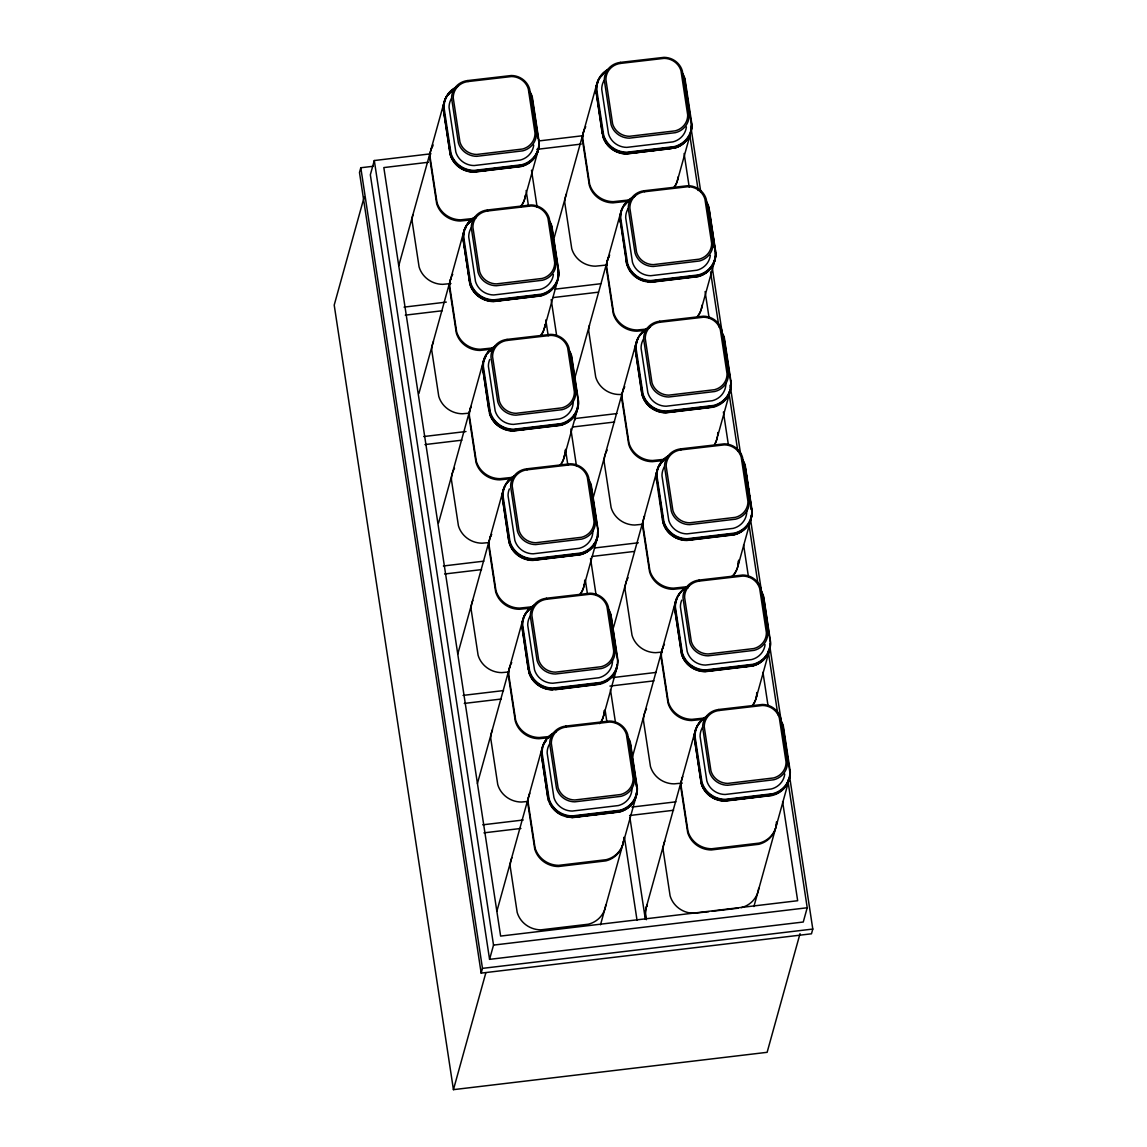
<?xml version="1.0" encoding="UTF-8"?>
<svg xmlns="http://www.w3.org/2000/svg" width="1147" height="1147" viewBox="0 0 1147 1147"><rect width="100%" height="100%" fill="white"/><g stroke="black" fill="none" stroke-linecap="round" stroke-linejoin="round"><path stroke-width="1.5" d="M373.234 166.272L360.803 167.749L359.484 172.494L481.167 973.115L811.474 933.801L812.793 929.056L789.638 776.72M364.259 196.739L334.207 305.088L453.438 1089.65L767.128 1052.315L800.033 933.644M431 153.784L374.295 160.537L370.338 174.788L489.568 959.351L803.258 922.016L807.216 907.764L787.831 780.247M398.74 265.803L430.225 152.322M430.727 150.472L443.631 103.947M418.884 393.536L449.882 281.746M450.398 279.897L463.302 233.371M524.996 197.843L537.9 151.318M438.555 522.96L469.553 411.171M470.069 409.321L482.973 362.796M554.245 237.472L582.905 134.142M583.422 132.292L596.325 85.767M544.667 327.268L557.557 280.743M457.753 654.077L489.224 540.595M489.74 538.746L502.644 492.221M574.905 377.664L606.849 262.491M607.365 260.641L620.269 214.116M564.324 456.692L577.228 410.167M477.424 783.501L508.895 670.006M509.411 668.156L522.315 621.631M677.676 179.678L690.58 133.152M593.114 498.013L622.233 392.991M622.749 391.141L635.653 344.616M583.995 586.117L596.899 539.592M496.852 911.32L528.323 797.839M528.839 795.989L541.728 749.464M481.167 973.115L482.471 968.369L360.803 167.749M453.438 1089.65L485.869 972.699M489.568 959.351L493.525 945.099L374.295 160.537M701.62 308.013L714.524 261.487M613.545 627.352L643.152 520.638M643.653 518.788L656.557 472.263M603.666 715.527L616.57 669.016M729.922 391.987L717.018 438.512A24.259 23.198 15.5 0 1 714.681 444.118M632.456 756.862L661.575 651.84M662.091 649.991L674.995 603.465M600.498 924.812L622.577 845.21M623.093 843.36L635.997 796.835M737.922 566.159L750.826 519.634M646.478 906.603L681.246 781.265M681.762 779.415L694.666 732.89M756.346 697.362L769.25 650.836M753.894 906.546L775.501 828.636M776.017 826.786L788.921 780.261M518.329 166.544L521.283 166A23.843 22.797 15.5 0 0 537.828 149.956M671.009 148.364L673.963 147.82A23.843 22.797 15.5 0 0 688.229 137.282M540.954 295.424L534.531 296.37M541.097 295.697L493.554 301.346A24.259 23.198 15.5 0 1 469.926 283.911L462.958 238.017A24.259 23.198 15.5 0 1 474.729 217.944M694.953 276.714L697.906 276.169A23.843 22.797 15.5 0 0 714.466 260.125M713.448 406.941L665.905 412.605A24.259 23.198 15.5 0 1 642.277 395.156M731.256 534.86L734.209 534.316A23.843 22.797 15.5 0 0 746.783 526.244M600.096 683.956L552.496 689.849A24.259 23.198 15.5 0 1 528.867 672.414L521.957 626.276A24.259 23.198 15.5 0 1 531.133 607.881M749.679 666.063L752.633 665.518A23.843 22.797 15.5 0 0 766.899 654.966M772.447 795.215L724.918 800.864A24.259 23.198 15.5 0 1 701.29 783.43L694.308 737.535A24.259 23.198 15.5 0 1 703.484 719.14M539.119 140.909L583.422 135.647M428.304 162.272L383.829 167.577L500.622 936.081L797.667 900.725L782.598 801.567M536.81 149.368L581.271 144.078M478.586 171.276L490.687 169.828M497.597 169.01L501.053 168.595M507.963 167.777L511.419 167.362M638.176 152.279L626.534 153.469A23.843 22.797 15.5 0 1 623.423 153.254M651.998 150.63L655.453 150.214M671.11 148.651L626.563 153.755A24.259 23.198 15.5 0 1 602.949 136.321M475.761 218.217L460.607 219.823A24.259 23.198 15.5 0 1 436.978 202.388L429.996 156.494A24.259 23.198 15.5 0 1 433.064 144.88M630.176 199.836L613.287 201.657A24.259 23.198 15.5 0 1 589.658 184.223L582.69 138.314A24.259 23.198 15.5 0 1 585.744 126.7M471.976 219.823L460.277 221.013A24.259 23.198 15.5 0 1 436.649 203.578L429.666 157.684A24.259 23.198 15.5 0 1 432.734 146.07M629.846 201.026L612.957 202.847A24.259 23.198 15.5 0 1 589.329 185.398L582.361 139.504A24.259 23.198 15.5 0 1 584.052 130.615M450.943 283.567L442.713 284.341A24.259 23.198 15.5 0 1 419.085 266.907L412.103 221.013A24.259 23.198 15.5 0 1 412.834 214.991M607.093 264.971L595.393 266.176A24.259 23.198 15.5 0 1 571.765 248.741L564.797 202.833A24.259 23.198 15.5 0 1 566.489 193.943M404.045 307.124L446.312 302.105M554.976 289.173L600.756 283.725M655.209 281.431L662.12 280.614M674.221 279.18L677.676 278.764M684.587 277.947L688.042 277.531M496.522 300.901L510.343 299.252M515.533 298.636L518.989 298.22M525.899 297.403L529.355 296.987M405.278 315.153L442.24 310.751M552.668 297.618L598.447 292.17M647.195 329.003L637.23 329.992A24.259 23.198 15.5 0 1 613.602 312.558L606.634 266.663A24.259 23.198 15.5 0 1 609.688 255.05M493.697 347.842L480.263 349.247A24.259 23.198 15.5 0 1 456.649 331.813L449.667 285.918A24.259 23.198 15.5 0 1 452.735 274.305M645.144 330.393L636.9 331.182A24.259 23.198 15.5 0 1 613.272 313.748L606.304 267.839A24.259 23.198 15.5 0 1 609.358 256.225M493.368 349.032L479.948 350.437A24.259 23.198 15.5 0 1 456.32 333.003L449.337 287.094A24.259 23.198 15.5 0 1 451.043 278.205M468.894 413.192L462.37 413.766A24.259 23.198 15.5 0 1 438.756 396.332L431.774 350.437A24.259 23.198 15.5 0 1 433.48 341.534M423.716 436.548L465.969 431.516M574.647 418.583L616.9 413.565M516.193 430.326L528.294 428.878M533.47 428.261L536.925 427.845M543.836 427.028L547.291 426.612M554.202 425.795L560.611 424.834A23.843 22.797 15.5 0 0 566.317 422.598M668.887 412.146L682.709 410.497M698.251 408.647L701.706 408.246M706.896 407.629L713.305 406.669A23.843 22.797 15.5 0 0 716.23 405.737M424.935 444.577L461.911 440.176M572.339 427.042L614.591 422.01M513.369 477.267L499.934 478.672A24.259 23.198 15.5 0 1 476.306 461.237L469.338 415.329A24.259 23.198 15.5 0 1 471.044 406.439M666.049 459.101L652.629 460.506A24.259 23.198 15.5 0 1 629 443.057L622.018 397.163A24.259 23.198 15.5 0 1 623.724 388.274M511.304 478.657L499.605 479.862A24.259 23.198 15.5 0 1 475.991 462.427L469.008 416.519A24.259 23.198 15.5 0 1 470.714 407.629M663.998 460.492L652.299 461.682A24.259 23.198 15.5 0 1 628.671 444.247L621.688 398.353A24.259 23.198 15.5 0 1 624.757 386.74M488.565 542.617L482.041 543.191A24.259 23.198 15.5 0 1 458.413 525.756L451.445 479.862A24.259 23.198 15.5 0 1 454.513 468.248M642.965 524.236L634.735 525.025A24.259 23.198 15.5 0 1 611.107 507.576L604.125 461.682A24.259 23.198 15.5 0 1 607.193 450.068M443.387 565.973L483.876 561.155M594.318 548.008L638.32 542.775M698.394 538.775L686.766 539.965A23.843 22.797 15.5 0 1 683.669 539.735M701.835 538.359L705.29 537.957M712.172 537.126L715.642 536.724M546.23 558.503L532.853 559.908A23.843 22.797 15.5 0 1 512.092 548.309M561.786 556.653L565.242 556.252M572.152 555.42L577.328 554.804M444.606 574.002L481.582 569.6M592.01 556.453L634.262 551.435M688.644 586.547L673.533 588.153A24.259 23.198 15.5 0 1 649.905 570.704L642.922 524.81A24.259 23.198 15.5 0 1 644.628 515.921M688.315 587.737L673.203 589.329A24.259 23.198 15.5 0 1 649.575 571.894L642.592 526A24.259 23.198 15.5 0 1 644.299 517.111M533.04 606.691L519.605 608.096A24.259 23.198 15.5 0 1 495.977 590.662L489.009 544.753A24.259 23.198 15.5 0 1 490.715 535.864M662.134 652.084L655.64 652.672A24.259 23.198 15.5 0 1 632.011 635.237L625.029 589.329A24.259 23.198 15.5 0 1 628.097 577.715M508.221 672.042L501.712 672.615A24.259 23.198 15.5 0 1 478.084 655.181L471.116 609.272A24.259 23.198 15.5 0 1 472.822 600.383M463.058 695.397L503.547 690.58M612.226 677.648L656.227 672.4M564.166 688.143L552.524 689.333A23.843 22.797 15.5 0 1 549.413 689.118M579.722 686.293L583.178 685.877M716.861 669.963L705.204 671.153A23.843 22.797 15.5 0 1 690.666 666.321M723.771 669.145L727.227 668.73M734.137 667.912L737.593 667.497M744.503 666.679L747.959 666.264M555.549 689.691L600.039 684.2A24.259 23.198 15.5 0 0 617.459 664.887M464.277 703.426L501.253 699.025M609.917 686.092L653.933 680.859M549.241 736.532L539.276 737.521A24.259 23.198 15.5 0 1 515.648 720.072L508.68 674.178A24.259 23.198 15.5 0 1 511.734 662.565M705.391 717.936L691.956 719.341A24.259 23.198 15.5 0 1 668.328 701.907L661.36 656.012A24.259 23.198 15.5 0 1 664.414 644.399M548.911 737.707L538.947 738.711A24.259 23.198 15.5 0 1 515.318 721.262L508.35 675.368A24.259 23.198 15.5 0 1 510.057 666.479M703.326 719.341L691.627 720.531A24.259 23.198 15.5 0 1 667.998 703.097L661.03 657.188A24.259 23.198 15.5 0 1 662.737 648.299M527.892 801.452L521.383 802.04A24.259 23.198 15.5 0 1 497.755 784.605L490.787 738.697A24.259 23.198 15.5 0 1 492.479 729.807M682.307 783.086L674.063 783.86A24.259 23.198 15.5 0 1 650.435 766.425L643.467 720.531A24.259 23.198 15.5 0 1 646.521 708.918M482.729 824.822L523.218 820.005M631.882 807.072L675.898 801.825M574.962 816.994L587.049 815.546M593.96 814.728L597.415 814.313M612.971 812.463L619.38 811.517A23.843 22.797 15.5 0 0 622.305 810.571M736.517 799.387L724.875 800.577A23.843 22.797 15.5 0 1 710.337 795.746M743.428 798.57L746.883 798.154M752.074 797.538L755.529 797.122M483.948 832.851L520.924 828.449M629.588 815.517L673.604 810.269M708.889 911.679L693.734 913.284A24.259 23.198 15.5 0 1 670.106 895.85L663.138 849.956A24.259 23.198 15.5 0 1 664.844 841.052M712.344 911.263L738.281 908.18M493.525 945.099L807.216 907.764M482.471 968.369L812.793 929.056M473.84 171.634L476.865 171.476M653.489 281.646L650.478 281.804A23.843 22.797 15.5 0 1 647.367 281.589M650.449 282.334L697.993 276.671A24.259 23.198 15.5 0 0 715.57 254.333L712.947 235.709M622.391 394.353L619.337 394.511A24.259 23.198 15.5 0 1 595.709 377.076L588.741 331.182A24.259 23.198 15.5 0 1 589.472 325.16M571.923 817.682L619.466 812.019A24.259 23.198 15.5 0 0 636.886 792.72M709.305 211.091L708.559 207.191A23.843 22.797 15.5 0 0 706.108 201.643M744.962 466.342L745.536 469.481M764.031 600.44L763.3 596.54A23.843 22.797 15.5 0 0 760.834 591.006M763.328 597.788L763.974 600.684M602.576 132.421L603.222 135.317A24.259 23.198 15.5 0 0 626.85 152.766L674.393 147.103A24.259 23.198 15.5 0 0 691.971 124.765L684.988 78.856A24.259 23.198 15.5 0 0 682.494 73.222M626.52 260.77L627.165 263.667A24.259 23.198 15.5 0 0 650.793 281.101L698.337 275.438A24.259 23.198 15.5 0 0 715.914 253.1L708.932 207.206A24.259 23.198 15.5 0 0 706.437 201.571M626.248 261.76L626.893 264.656A24.259 23.198 15.5 0 0 650.507 282.09L698.05 276.441A24.259 23.198 15.5 0 0 715.642 254.089L715.284 250.075M626.821 264.9L619.91 218.762A24.259 23.198 15.5 0 1 629.086 200.367M642.65 395.185L635.825 351.211M663.554 522.831L656.485 475.919A24.259 23.198 15.5 0 1 668.271 455.861M662.55 519.906L663.124 523.046A24.259 23.198 15.5 0 0 686.752 540.481L734.281 534.832A24.259 23.198 15.5 0 0 751.701 515.519M681.246 650.12L681.892 653.016A24.259 23.198 15.5 0 0 705.52 670.45L753.063 664.801A24.259 23.198 15.5 0 0 770.641 642.449L763.673 596.555A24.259 23.198 15.5 0 0 761.164 590.92M700.917 779.544L701.563 782.44A24.259 23.198 15.5 0 0 725.191 799.875L772.734 794.211A24.259 23.198 15.5 0 0 790.312 771.874L783.329 725.979A24.259 23.198 15.5 0 0 780.835 720.345M611.351 618.62L610.605 614.706A23.843 22.797 15.5 0 0 608.154 609.172M610.634 615.953L611.279 618.85M630.133 743.543L630.778 746.439M449.896 150.601L450.542 153.497A24.259 23.198 15.5 0 0 474.155 170.932L521.699 165.283A24.259 23.198 15.5 0 0 539.276 142.931L532.308 97.036A24.259 23.198 15.5 0 0 529.799 91.402M469.567 280.026L470.198 282.922A24.259 23.198 15.5 0 0 493.827 300.356L541.37 294.693A24.259 23.198 15.5 0 0 558.947 272.355L551.979 226.461A24.259 23.198 15.5 0 0 549.47 220.826M509.641 542.775L502.816 498.816M528.566 668.285L529.312 672.199A23.843 22.797 15.5 0 0 535.62 682.494M548.725 800.018L541.9 756.059M548.295 800.248L541.628 757.049M709.204 210.044L715.384 251.15M709.506 213.07L710.036 216.554M710.567 220.038L711.083 223.522M711.613 227.006L712.416 232.224M712.817 237.386L713.348 240.856M713.878 244.34L714.409 247.824M745.607 469.252L747.916 485.152M748.518 488.407L748.977 492.12M749.564 495.375L751.629 509.54M750.712 505.97L751.242 509.454M730.711 381.894L723.958 337.691A23.843 22.797 15.5 0 0 722.911 334.852M763.931 599.394L770.254 642.334A23.843 22.797 15.5 0 1 752.977 664.285L705.548 669.934A23.843 22.797 15.5 0 1 682.336 652.801L675.368 607.007A23.843 22.797 15.5 0 1 686.953 587.293M686.436 92.979L686.953 96.334M688.716 108.004L689.232 111.331M724.244 341.777L724.761 345.132M726.538 356.846L727.055 360.201M728.818 371.829L729.32 375.155M764.346 605.645L764.863 609M785.035 741.765L785.537 745.12M787.315 756.776L787.817 760.103M691.125 128.435L700.817 192.194M712.115 266.591L722.61 335.67M730.152 385.263L740.647 454.341M750.611 519.878L761.923 594.275M769.723 645.646L781.838 725.348M689.863 135.59L698.208 190.502M710.581 271.968L718.925 326.866M728.89 392.389L737.765 450.843M748.805 523.448L757.952 583.665M768.189 650.966L777.867 714.724M684.114 153.469L689.218 187.104M705.104 291.582L709.133 318.149M723.399 411.988L728.245 443.875M743.586 544.796L748.432 576.669M762.956 672.3L768.074 705.935M620.427 220.711L626.62 261.817M660.285 502.558L660.801 506.042M661.604 511.261L662.923 519.964M656.457 479.862L662.479 520.15M596.483 92.377L602.677 133.482M701.018 780.591L694.58 736.532A24.259 23.198 15.5 0 1 706.366 716.474M602.232 133.654L595.91 90.656A24.259 23.198 15.5 0 1 605.086 72.261M641.574 392.503L635.237 349.505A24.259 23.198 15.5 0 1 638.306 337.892M538.703 141.224L531.936 97.022A23.843 22.797 15.5 0 0 529.484 91.488M558.431 270.405L551.607 226.446A23.843 22.797 15.5 0 0 549.141 220.898M578.031 400.059L571.278 355.857A23.843 22.797 15.5 0 0 570.231 353.018M597.702 529.484L590.934 485.281A23.843 22.797 15.5 0 0 589.902 482.443M611.236 617.559L617.573 660.5A23.843 22.797 15.5 0 1 600.297 682.451L552.868 688.1A23.843 22.797 15.5 0 1 529.642 670.966L522.688 625.172A23.843 22.797 15.5 0 1 534.273 605.458M636.8 786.727L630.033 742.525A23.843 22.797 15.5 0 0 628.986 739.686M532.738 104.449L533.24 107.804M535.032 119.517L535.534 122.844M537.298 134.486L537.8 137.812M572.84 368.316L573.342 371.671M575.12 383.356L575.622 386.682M595.795 519.433L596.311 522.76M631.38 753.579L631.911 757.063M632.441 760.547L632.972 764.031M635.882 783.172L636.413 786.656M574.332 416.619L574.862 420.103M646.349 919.708L645.575 913.284A24.259 23.198 15.5 0 1 647.281 904.395M531.505 170.157L537.126 207.105M551.177 299.582L556.524 334.766M570.848 429.007L576.468 465.954M590.519 558.431L596.139 595.379M610.448 689.605L615.538 723.04M629.861 817.266L645.36 919.321M526.143 190.502L528.538 206.331M545.8 319.927L548.209 335.756M565.471 449.352L567.88 465.18M585.414 580.525L587.278 592.841M605.086 709.95L606.949 722.266M624.484 837.611L637.044 920.31M443.803 110.542L450.628 154.501A23.843 22.797 15.5 0 0 467.689 170.817M463.474 239.967L469.668 281.072M483.145 369.391L489.97 413.35A23.843 22.797 15.5 0 0 501.253 427.329M528.667 669.332L522.229 625.287A24.259 23.198 15.5 0 1 534.015 605.229M488.894 410.669L482.557 367.671A24.259 23.198 15.5 0 1 485.611 356.057M508.551 540.094L502.228 497.095A24.259 23.198 15.5 0 1 505.282 485.482M528.222 669.518L521.899 626.52A24.259 23.198 15.5 0 1 531.075 608.125L519.276 609.286A24.259 23.198 15.5 0 1 495.647 591.838L488.679 545.943A24.259 23.198 15.5 0 1 491.733 534.33M547.649 797.337L541.384 754.109A24.259 23.198 15.5 0 1 546.158 739.973M789.796 769.924L790.039 772.863M730.668 380.575L730.911 383.485A23.843 22.797 15.5 0 1 713.649 405.436L666.206 411.085A23.843 22.797 15.5 0 1 642.994 393.951L636.04 348.158A23.843 22.797 15.5 0 1 650.378 327.139M691.44 122.815L691.698 125.754A24.259 23.198 15.5 0 1 674.106 148.092L626.506 153.999A24.259 23.198 15.5 0 1 602.878 136.55L595.967 90.412A24.259 23.198 15.5 0 1 605.143 72.032M656.385 480.091L656.213 476.908A24.259 23.198 15.5 0 1 663.038 460.506M635.94 352.287L635.581 348.272A24.259 23.198 15.5 0 1 650.177 326.881M620.541 221.787L620.183 217.758A24.259 23.198 15.5 0 1 634.793 196.381M619.853 218.991L620.097 221.945M596.598 93.452L596.239 89.423A24.259 23.198 15.5 0 1 608.025 69.365M636.757 785.423L637.001 788.319A23.843 22.797 15.5 0 1 619.724 810.284L572.281 815.918A23.843 22.797 15.5 0 1 549.069 798.785L542.115 752.991A23.843 22.797 15.5 0 1 553.686 733.277M645.489 917.414L645.245 914.474A24.259 23.198 15.5 0 1 646.951 905.585M597.659 528.179L597.902 531.075A23.843 22.797 15.5 0 1 580.626 553.026L533.197 558.675A23.843 22.797 15.5 0 1 509.985 541.542L503.017 495.748A23.843 22.797 15.5 0 1 514.602 476.034M577.988 398.755L578.274 403.013A24.259 23.198 15.5 0 1 560.697 425.351L513.153 431.014A24.259 23.198 15.5 0 1 489.525 413.565L482.615 367.441A24.259 23.198 15.5 0 1 485.683 355.828M577.644 399.988L577.887 402.884A23.843 22.797 15.5 0 1 568.869 420.963M558.317 269.33L558.618 273.588A24.259 23.198 15.5 0 1 541.026 295.926L493.482 301.589A24.259 23.198 15.5 0 1 469.869 284.155L462.886 238.246A24.259 23.198 15.5 0 1 472.062 219.851M557.987 270.563L558.216 273.459A23.843 22.797 15.5 0 1 558.059 276.441M538.66 139.905L538.947 144.164A24.259 23.198 15.5 0 1 521.369 166.501L473.826 172.165A24.259 23.198 15.5 0 1 450.198 154.73L443.215 108.822A24.259 23.198 15.5 0 1 452.391 90.441M542.015 757.135L541.656 753.106A24.259 23.198 15.5 0 1 556.252 731.729M502.916 499.891L502.572 495.862A24.259 23.198 15.5 0 1 514.343 475.804M483.245 370.467L482.901 366.438A24.259 23.198 15.5 0 1 494.687 346.38M463.589 241.042L463.23 237.013A24.259 23.198 15.5 0 1 475.016 216.955M443.918 111.617L443.559 107.603A24.259 23.198 15.5 0 1 458.155 86.211M545.226 324.286A24.259 23.198 15.5 0 1 540.61 335.383M544.897 325.476A24.259 23.198 15.5 0 1 542.001 334.049M556.553 282.205A23.843 22.797 15.5 0 1 543.879 294.478M558.56 272.24A23.843 22.797 15.5 0 1 541.284 294.191L493.855 299.84A23.843 22.797 15.5 0 1 470.643 282.692L463.689 236.899A23.843 22.797 15.5 0 1 475.259 217.184M553.384 274.549A18.768 17.951 15.5 0 1 539.907 289.488L493.784 294.965A18.768 17.951 15.5 0 1 475.503 281.474L468.736 236.942A18.768 17.951 15.5 0 1 471.102 227.952M463.345 238.132A23.843 22.797 15.5 0 1 464.062 232.224M465.022 229.4A23.843 22.797 15.5 0 1 466.356 226.719M468.033 224.253A23.843 22.797 15.5 0 1 472.363 220.066M490.414 300.844A23.843 22.797 15.5 0 1 471.345 286.764M682.164 73.308A23.843 22.797 15.5 0 1 684.616 78.842L691.627 125.998A24.259 23.198 15.5 0 1 674.049 148.336M682.221 74.225A24.259 23.198 15.5 0 1 683.655 76.964M691.24 125.869A23.843 22.797 15.5 0 1 691.082 128.851M691.584 124.636A23.843 22.797 15.5 0 1 674.307 146.587L626.864 152.236A23.843 22.797 15.5 0 1 603.652 135.102L596.698 89.308A23.843 22.797 15.5 0 1 608.268 69.594M686.408 126.944A18.768 17.951 15.5 0 1 672.931 141.884L626.792 147.375A18.768 17.951 15.5 0 1 608.512 133.884L601.745 89.351A18.768 17.951 15.5 0 1 604.111 80.362M596.354 90.541A23.843 22.797 15.5 0 1 598.031 81.795M601.057 76.648A23.843 22.797 15.5 0 1 603.064 74.426M617.416 151.662A23.843 22.797 15.5 0 1 607.537 144.364M605.774 141.87A23.843 22.797 15.5 0 1 603.322 136.335M678.25 176.695A24.259 23.198 15.5 0 1 673.633 187.778M677.92 177.871A24.259 23.198 15.5 0 1 675.024 186.459M721.821 332.071A24.259 23.198 15.5 0 1 724.331 337.705L731.299 383.6A24.259 23.198 15.5 0 1 713.721 405.952L666.178 411.601A24.259 23.198 15.5 0 1 642.549 394.167M729.85 390.625A23.843 22.797 15.5 0 1 721.549 402.783M730.582 384.718A23.843 22.797 15.5 0 1 730.424 387.7M725.865 383.442A18.768 17.951 15.5 0 1 712.258 400.733L666.135 406.224A18.768 17.951 15.5 0 1 647.854 392.733L641.087 348.201A18.768 17.951 15.5 0 1 643.453 339.211M730.969 384.833A24.259 23.198 15.5 0 1 713.377 407.185L665.833 412.834A24.259 23.198 15.5 0 1 642.22 395.4L635.309 349.262A24.259 23.198 15.5 0 1 638.363 337.648M640.083 335.139A24.259 23.198 15.5 0 1 647.094 329.203M640.026 335.368A24.259 23.198 15.5 0 1 644.413 331.11M635.696 349.391A23.843 22.797 15.5 0 1 637.374 340.645M662.765 412.088A23.843 22.797 15.5 0 1 653.933 409.149M651.324 407.472A23.843 22.797 15.5 0 1 643.696 398.023M717.262 436.72A24.259 23.198 15.5 0 1 714.352 445.294M717.75 432.505A24.259 23.198 15.5 0 1 717.592 435.53M628.054 208.697A18.768 17.951 15.5 0 0 625.688 217.686L632.456 262.219A18.768 17.951 15.5 0 0 650.736 275.71L696.874 270.233A18.768 17.951 15.5 0 0 710.351 255.294M632.226 197.929A23.843 22.797 15.5 0 0 620.642 217.643L627.595 263.437A23.843 22.797 15.5 0 0 650.822 280.571L698.251 274.936A23.843 22.797 15.5 0 0 715.527 252.985M620.298 218.876A23.843 22.797 15.5 0 1 621.014 212.969M625 204.998A23.843 22.797 15.5 0 1 629.316 200.811M644.313 280.986A23.843 22.797 15.5 0 1 627.266 264.67M706.093 202.804A24.259 23.198 15.5 0 1 707.527 205.542M706.165 202.56A24.259 23.198 15.5 0 1 707.599 205.299M701.864 306.22A24.259 23.198 15.5 0 1 697.247 317.318M702.193 305.03A24.259 23.198 15.5 0 1 697.577 316.128M770.368 643.438A24.259 23.198 15.5 0 1 752.79 665.79L705.247 671.439A24.259 23.198 15.5 0 1 681.619 654.005L674.637 608.111A24.259 23.198 15.5 0 1 676.343 599.221M769.752 646.55A23.843 22.797 15.5 0 1 769.193 649.474M765.078 644.643A18.768 17.951 15.5 0 1 751.6 659.582L705.477 665.074A18.768 17.951 15.5 0 1 687.196 651.568L680.429 607.035A18.768 17.951 15.5 0 1 681.734 600.153M770.139 646.722A24.259 23.198 15.5 0 1 752.719 666.02L705.176 671.683A24.259 23.198 15.5 0 1 681.547 654.249L674.579 608.34A24.259 23.198 15.5 0 1 679.354 594.218M686.695 587.049A24.259 23.198 15.5 0 0 674.923 607.121L681.992 654.019A23.843 22.797 15.5 0 0 688.3 664.328M677.705 596.497A24.259 23.198 15.5 0 1 681.476 591.709M675.182 605.243A23.843 22.797 15.5 0 1 676.701 599.494M756.92 694.379A24.259 23.198 15.5 0 1 752.303 705.477M756.748 692.53A24.259 23.198 15.5 0 1 753.694 704.143M758.697 888.323A24.259 23.198 15.5 0 1 741.277 907.635M776.419 821.955A24.259 23.198 15.5 0 1 758.841 844.292L711.298 849.956A24.259 23.198 15.5 0 1 687.67 832.521L680.701 786.613A24.259 23.198 15.5 0 1 682.408 777.723M776.591 823.804A24.259 23.198 15.5 0 1 759.171 843.102L711.627 848.766A24.259 23.198 15.5 0 1 687.999 831.331L681.031 785.437A24.259 23.198 15.5 0 1 682.737 776.533M695.942 728.875A24.259 23.198 15.5 0 0 694.25 737.765L701.218 783.673A24.259 23.198 15.5 0 0 724.847 801.108L772.39 795.444A24.259 23.198 15.5 0 0 789.968 773.107L782.957 725.965A23.843 22.797 15.5 0 0 780.505 720.416M697.304 726.151A24.259 23.198 15.5 0 1 701.075 721.363M789.925 771.759A23.843 22.797 15.5 0 1 772.648 793.71L725.219 799.344A23.843 22.797 15.5 0 1 701.993 782.211L695.039 736.417A23.843 22.797 15.5 0 1 706.624 716.703M784.749 774.067A18.768 17.951 15.5 0 1 771.271 788.993L725.133 794.484A18.768 17.951 15.5 0 1 706.853 780.992L700.086 736.46A18.768 17.951 15.5 0 1 702.466 727.47M788.864 778.899A23.843 22.797 15.5 0 1 786.57 784.39M784.878 786.871A23.843 22.797 15.5 0 1 775.229 793.996M694.853 734.668A23.843 22.797 15.5 0 1 695.412 731.743M707.971 793.753A23.843 22.797 15.5 0 1 704.115 788.978M702.695 786.283A23.843 22.797 15.5 0 1 701.663 783.444M529.527 92.391A24.259 23.198 15.5 0 1 530.975 95.129M529.47 92.635A24.259 23.198 15.5 0 1 530.903 95.373M538.889 142.816A23.843 22.797 15.5 0 1 521.627 164.767L474.184 170.416A23.843 22.797 15.5 0 1 450.972 153.282L444.018 107.488A23.843 22.797 15.5 0 1 455.588 87.774M539.004 143.92A24.259 23.198 15.5 0 1 521.426 166.272L473.883 171.921A24.259 23.198 15.5 0 1 450.255 154.487L443.287 108.592A24.259 23.198 15.5 0 1 452.463 90.197M533.728 145.124A18.768 17.951 15.5 0 1 520.236 160.064L474.112 165.555A18.768 17.951 15.5 0 1 455.832 152.049L449.065 107.517A18.768 17.951 15.5 0 1 451.431 98.542M443.674 108.707A23.843 22.797 15.5 0 1 444.391 102.8M448.377 94.828A23.843 22.797 15.5 0 1 452.692 90.642M525.24 196.051A24.259 23.198 15.5 0 1 520.609 207.148M525.57 194.861A24.259 23.198 15.5 0 1 520.939 205.958M569.141 350.251A24.259 23.198 15.5 0 1 571.65 355.885L578.618 401.78A24.259 23.198 15.5 0 1 561.041 424.118L513.498 429.781A24.259 23.198 15.5 0 1 489.869 412.347M573.185 401.622A18.768 17.951 15.5 0 1 559.578 418.899L513.455 424.39A18.768 17.951 15.5 0 1 495.174 410.898L488.407 366.366A18.768 17.951 15.5 0 1 489.726 359.484M578.231 401.651A23.843 22.797 15.5 0 1 560.955 423.616L513.526 429.25A23.843 22.797 15.5 0 1 490.314 412.117L483.346 366.323A23.843 22.797 15.5 0 1 494.93 346.609M578.346 402.769A24.259 23.198 15.5 0 1 560.768 425.121L513.225 430.77A24.259 23.198 15.5 0 1 489.597 413.336M487.403 353.305A24.259 23.198 15.5 0 1 494.4 347.369M483.016 367.556A23.843 22.797 15.5 0 1 483.174 364.574M483.733 361.649A23.843 22.797 15.5 0 1 486.013 356.144M489.726 351.441A23.843 22.797 15.5 0 1 492.034 349.491M487.332 353.548A24.259 23.198 15.5 0 1 494.343 347.613M513.182 430.483A23.843 22.797 15.5 0 1 504.063 428.677M565.055 450.671A24.259 23.198 15.5 0 1 560.281 464.807M564.568 454.9A24.259 23.198 15.5 0 1 561.672 463.474M548.352 800.004A24.259 23.198 15.5 0 0 571.98 817.438L619.523 811.789A24.259 23.198 15.5 0 0 636.943 792.477M548.639 799.015A24.259 23.198 15.5 0 0 572.267 816.449L619.796 810.786A24.259 23.198 15.5 0 0 637.388 788.448L630.406 742.553A24.259 23.198 15.5 0 0 627.911 736.919M568.84 816.936A23.843 22.797 15.5 0 1 565.786 816.334M562.819 815.345A23.843 22.797 15.5 0 1 549.771 802.857M541.771 754.224A23.843 22.797 15.5 0 1 541.929 751.242M544.782 742.812A23.843 22.797 15.5 0 1 546.474 740.345M549.528 744.045A18.768 17.951 15.5 0 0 547.162 753.034L553.929 797.566A18.768 17.951 15.5 0 0 572.21 811.058L618.348 805.567A18.768 17.951 15.5 0 0 631.94 788.29M548.209 737.707A24.259 23.198 15.5 0 1 550.56 735.714M636.499 792.534A23.843 22.797 15.5 0 1 625.072 809.266M627.624 737.908A24.259 23.198 15.5 0 1 629.072 740.647M511.906 857.626A24.259 23.198 15.5 0 0 510.2 866.53L517.182 912.424A24.259 23.198 15.5 0 0 540.811 929.859L588.354 924.21A24.259 23.198 15.5 0 0 605.774 904.897M529.47 794.298A24.259 23.198 15.5 0 0 527.778 803.187L534.746 849.095A24.259 23.198 15.5 0 0 558.374 866.53L605.917 860.867A24.259 23.198 15.5 0 0 623.337 841.568M529.799 793.107A24.259 23.198 15.5 0 0 528.093 801.997L535.076 847.905A24.259 23.198 15.5 0 0 558.704 865.34L606.247 859.677A24.259 23.198 15.5 0 0 623.825 837.339M588.812 479.675A24.259 23.198 15.5 0 1 591.307 485.296L598.29 531.204A24.259 23.198 15.5 0 1 580.712 553.542L533.169 559.206A24.259 23.198 15.5 0 1 509.54 541.757M589.974 483.403A24.259 23.198 15.5 0 1 591.035 486.299M594.547 543.721A23.843 22.797 15.5 0 1 580.282 554.259M597.558 532.308A23.843 22.797 15.5 0 1 597.401 535.291M596.841 538.23A23.843 22.797 15.5 0 1 595.881 541.054M592.856 531.032A18.768 17.951 15.5 0 1 579.249 548.323L533.111 553.815A18.768 17.951 15.5 0 1 514.831 540.323L508.064 495.791A18.768 17.951 15.5 0 1 509.383 488.909M598.017 532.194A24.259 23.198 15.5 0 1 580.439 554.531L532.896 560.195A24.259 23.198 15.5 0 1 509.268 542.76M597.945 532.437A24.259 23.198 15.5 0 1 580.368 554.775L532.825 560.439A24.259 23.198 15.5 0 1 509.196 542.99L502.286 496.852A24.259 23.198 15.5 0 1 511.462 478.471M507.003 482.959A24.259 23.198 15.5 0 1 511.404 478.7M502.673 496.981A23.843 22.797 15.5 0 1 502.83 493.999M584.726 580.095A24.259 23.198 15.5 0 1 579.952 594.218M584.239 584.325A24.259 23.198 15.5 0 1 581.343 592.899M608.484 609.086A24.259 23.198 15.5 0 1 610.978 614.72L617.961 660.629A24.259 23.198 15.5 0 1 600.383 682.967L552.84 688.63A24.259 23.198 15.5 0 1 529.211 671.181M612.512 660.457A18.768 17.951 15.5 0 1 598.92 677.748L552.782 683.239A18.768 17.951 15.5 0 1 534.502 669.748L527.735 625.215A18.768 17.951 15.5 0 1 530.1 616.226M612.527 675.612A23.843 22.797 15.5 0 1 605.645 681.447M617.072 664.715A23.843 22.797 15.5 0 1 615.552 670.465M546.359 688.501A23.843 22.797 15.5 0 1 537.986 684.487M552.553 689.619A24.259 23.198 15.5 0 1 528.939 672.185M604.24 712.559A24.259 23.198 15.5 0 1 599.623 723.642M604.068 710.71A24.259 23.198 15.5 0 1 601.014 722.323M751.93 512.25A24.259 23.198 15.5 0 1 734.352 534.588L686.809 540.251A24.259 23.198 15.5 0 1 663.181 522.817M746.769 511.089A18.768 17.951 15.5 0 1 733.162 528.38L687.039 533.871A18.768 17.951 15.5 0 1 668.758 520.38L661.991 475.847A18.768 17.951 15.5 0 1 664.357 466.858M751.328 515.347A23.843 22.797 15.5 0 1 750.755 518.272M680.615 539.133A23.843 22.797 15.5 0 1 672.228 535.119M667.783 530.86A23.843 22.797 15.5 0 1 664.6 525.67M663.468 521.813A24.259 23.198 15.5 0 0 687.082 539.262L734.625 533.599A24.259 23.198 15.5 0 0 752.203 511.261L745.235 465.352A24.259 23.198 15.5 0 0 742.726 459.718M742.396 459.804A23.843 22.797 15.5 0 1 744.862 465.338L751.815 511.132A23.843 22.797 15.5 0 1 734.553 533.083L687.11 538.732A23.843 22.797 15.5 0 1 663.898 521.598L656.944 475.804A23.843 22.797 15.5 0 1 668.515 456.09M742.453 460.721A24.259 23.198 15.5 0 1 743.901 463.46M659.611 465.625A23.843 22.797 15.5 0 1 663.31 460.922M656.141 477.152A24.259 23.198 15.5 0 1 662.98 460.75M738.654 560.152A24.259 23.198 15.5 0 1 731.815 576.554M738.324 561.327A24.259 23.198 15.5 0 1 733.535 575.464M467.689 80.562L465.223 81.007A18.768 17.951 15.5 0 0 451.617 98.298L458.384 142.83A18.768 17.951 15.5 0 0 476.665 156.322L522.803 150.845A18.768 17.951 15.5 0 0 536.409 133.554L529.627 89.022A18.768 17.951 15.5 0 0 511.347 75.516L467.689 80.562M468.076 81.552L465.754 81.982A17.262 16.517 15.5 0 0 453.237 97.896L459.947 142.056A17.262 16.517 15.5 0 0 476.765 154.458L522.502 149.024A17.262 16.517 15.5 0 0 535.018 133.109L528.308 88.95A17.262 16.517 15.5 0 0 511.49 76.548L468.076 81.552M620.384 62.382L617.903 62.841A18.768 17.951 15.5 0 0 604.311 80.132L611.079 124.665A18.768 17.951 15.5 0 0 629.359 138.156L675.483 132.665A18.768 17.951 15.5 0 0 689.089 115.374L682.322 70.842A18.768 17.951 15.5 0 0 664.041 57.35L620.384 62.382M620.756 63.386L618.434 63.816A17.262 16.517 15.5 0 0 605.917 79.717L612.627 123.876A17.262 16.517 15.5 0 0 629.445 136.292L675.196 130.844A17.262 16.517 15.5 0 0 687.698 114.944L680.988 70.784A17.262 16.517 15.5 0 0 664.17 58.368L620.756 63.386M487.36 209.987L484.894 210.431A18.768 17.951 15.5 0 0 471.288 227.723L478.055 272.255A18.768 17.951 15.5 0 0 496.336 285.746L542.474 280.255A18.768 17.951 15.5 0 0 556.066 262.978L549.298 218.432A18.768 17.951 15.5 0 0 531.018 204.94L487.36 209.987M487.747 210.976L485.425 211.406A17.262 16.517 15.5 0 0 472.908 227.307L479.618 271.466A17.262 16.517 15.5 0 0 496.436 283.882L542.173 278.449A17.262 16.517 15.5 0 0 554.689 262.534L547.979 218.374A17.262 16.517 15.5 0 0 531.161 205.958L487.747 210.976M644.327 190.732L641.847 191.176A18.768 17.951 15.5 0 0 628.255 208.467L635.022 253A18.768 17.951 15.5 0 0 653.303 266.491L699.426 261A18.768 17.951 15.5 0 0 713.033 243.723L706.265 199.177A18.768 17.951 15.5 0 0 687.985 185.685L644.327 190.732M644.7 191.721L642.377 192.151A17.262 16.517 15.5 0 0 629.861 208.051L636.571 252.211A17.262 16.517 15.5 0 0 653.389 264.627L699.14 259.179A17.262 16.517 15.5 0 0 711.642 243.279L704.932 199.119A17.262 16.517 15.5 0 0 688.114 186.703L644.7 191.721M507.031 339.397L504.565 339.856A18.768 17.951 15.5 0 0 490.959 357.147L497.726 401.679A18.768 17.951 15.5 0 0 516.007 415.171L562.13 409.68A18.768 17.951 15.5 0 0 575.737 392.389L568.969 347.856A18.768 17.951 15.5 0 0 550.689 334.365L507.031 339.397M507.418 340.401L505.081 340.831A17.262 16.517 15.5 0 0 492.579 356.731L499.289 400.891A17.262 16.517 15.5 0 0 516.107 413.307L561.844 407.859A17.262 16.517 15.5 0 0 574.36 391.959L567.65 347.799A17.262 16.517 15.5 0 0 550.832 335.383L507.418 340.401M659.711 321.232L657.245 321.69A18.768 17.951 15.5 0 0 643.639 338.967L650.406 383.514A18.768 17.951 15.5 0 0 668.687 397.005L714.825 391.514A18.768 17.951 15.5 0 0 728.417 374.223L721.649 329.691A18.768 17.951 15.5 0 0 703.369 316.199L659.711 321.232M660.099 322.235L657.776 322.665A17.262 16.517 15.5 0 0 645.259 338.566L651.969 382.725A17.262 16.517 15.5 0 0 668.787 395.142L714.524 389.693A17.262 16.517 15.5 0 0 727.04 373.793L720.33 329.633A17.262 16.517 15.5 0 0 703.512 317.217L660.099 322.235M526.702 468.822L524.236 469.281A18.768 17.951 15.5 0 0 510.63 486.572L517.397 531.104A18.768 17.951 15.5 0 0 535.678 544.596L581.801 539.104A18.768 17.951 15.5 0 0 595.408 521.813L588.64 477.281A18.768 17.951 15.5 0 0 570.36 463.789L526.702 468.822M527.09 469.826L524.753 470.256A17.262 16.517 15.5 0 0 512.236 486.156L518.96 530.315A17.262 16.517 15.5 0 0 535.764 542.732L581.515 537.283A17.262 16.517 15.5 0 0 594.031 521.383L587.321 477.224A17.262 16.517 15.5 0 0 570.503 464.807L527.09 469.826M680.615 448.878L678.149 449.337A18.768 17.951 15.5 0 0 664.543 466.628L671.31 511.161A18.768 17.951 15.5 0 0 689.591 524.652L735.729 519.161A18.768 17.951 15.5 0 0 749.321 501.87L742.553 457.338A18.768 17.951 15.5 0 0 724.273 443.846L680.615 448.878M681.003 449.882L678.68 450.312A17.262 16.517 15.5 0 0 666.163 466.212L672.873 510.372A17.262 16.517 15.5 0 0 689.691 522.788L735.428 517.34A17.262 16.517 15.5 0 0 747.944 501.44L741.234 457.28A17.262 16.517 15.5 0 0 724.417 444.864L681.003 449.882M546.373 598.247L543.893 598.705A18.768 17.951 15.5 0 0 530.301 615.996L537.068 660.529A18.768 17.951 15.5 0 0 555.349 674.02L601.472 668.529A18.768 17.951 15.5 0 0 615.079 651.238L608.311 606.706A18.768 17.951 15.5 0 0 590.031 593.214L546.373 598.247M546.746 599.25L544.424 599.68A17.262 16.517 15.5 0 0 531.907 615.581L538.617 659.74A17.262 16.517 15.5 0 0 555.435 672.156L601.186 666.708A17.262 16.517 15.5 0 0 613.688 650.808L606.978 606.648A17.262 16.517 15.5 0 0 590.16 594.232L546.746 599.25M699.053 580.081L696.587 580.525A18.768 17.951 15.5 0 0 682.981 597.816L689.748 642.349A18.768 17.951 15.5 0 0 708.029 655.84L754.153 650.349A18.768 17.951 15.5 0 0 767.759 633.072L760.991 588.54A18.768 17.951 15.5 0 0 742.711 575.034L699.053 580.081M699.441 581.07L697.104 581.5A17.262 16.517 15.5 0 0 684.601 597.415L691.311 641.574A17.262 16.517 15.5 0 0 708.129 653.976L753.866 648.542A17.262 16.517 15.5 0 0 766.382 632.628L759.672 588.468A17.262 16.517 15.5 0 0 742.855 576.066L699.441 581.07M565.801 726.065L563.32 726.524A18.768 17.951 15.5 0 0 549.714 743.815L556.496 788.347A18.768 17.951 15.5 0 0 574.776 801.839L620.9 796.348A18.768 17.951 15.5 0 0 634.506 779.071L627.739 734.524A18.768 17.951 15.5 0 0 609.458 721.033L565.801 726.065M566.174 727.069L563.851 727.499A17.262 16.517 15.5 0 0 551.334 743.399L558.044 787.559A17.262 16.517 15.5 0 0 574.862 799.975L620.613 794.527A17.262 16.517 15.5 0 0 633.115 778.627L626.405 734.467A17.262 16.517 15.5 0 0 609.587 722.051L566.174 727.069M718.725 709.491L716.244 709.95A18.768 17.951 15.5 0 0 702.652 727.241L709.42 771.773A18.768 17.951 15.5 0 0 727.7 785.265L773.824 779.774A18.768 17.951 15.5 0 0 787.43 762.497L780.663 717.95A18.768 17.951 15.5 0 0 762.382 704.459L718.725 709.491M719.112 710.495L716.775 710.925A17.262 16.517 15.5 0 0 704.258 726.825L710.968 770.985A17.262 16.517 15.5 0 0 727.786 783.401L773.537 777.953A17.262 16.517 15.5 0 0 786.053 762.052L779.329 717.893A17.262 16.517 15.5 0 0 762.526 705.477L719.112 710.495"/></g></svg>
